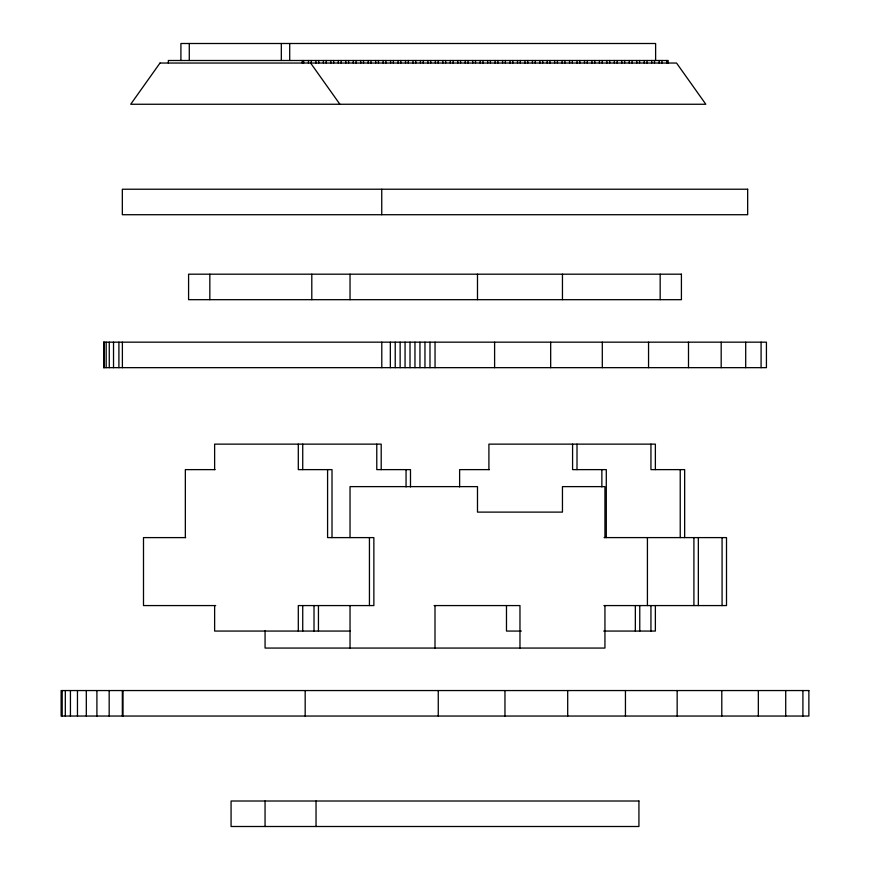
<?xml version="1.0" encoding="UTF-8"?>
<svg xmlns="http://www.w3.org/2000/svg" width="870" height="870" viewBox="0 0 870 870"><rect width="100%" height="100%" fill="white"/><g stroke="black" fill="none" stroke-linecap="round" stroke-linejoin="round"><path stroke-width="1.3" d="M376.775 444.135L376.775 469.626L410.488 469.626L410.488 486.95M381.201 469.626L381.201 444.135L214.629 444.135L214.629 469.626M459.621 486.95L459.621 469.626L489.342 469.626M572.58 444.135L572.58 469.626L606.292 469.626L606.292 537.595M577.006 469.626L577.006 444.135M601.866 486.95L601.866 469.626M103.617 342.171L766.426 342.171L766.426 367.662L103.617 367.662M215.053 469.626L185.343 469.626L185.343 537.606M185.712 537.606L143.496 537.606L143.496 605.574L215.695 605.574M604.084 537.595L726.504 537.606L726.504 605.574L603.91 605.574M434.097 605.574L519.966 605.574L519.977 648.063M350.121 631.065L214.629 631.065L214.629 605.574M521.326 631.065L506.481 631.065L506.481 605.574M603.704 631.065L655.371 631.065L655.371 605.574M310.612 63.042L339.898 104.259M802.912 690.552L802.912 716.043M785.719 690.552L785.719 716.043M761.087 342.171L761.087 367.662M758.336 690.552L758.336 716.043M745.699 342.171L745.699 367.662M722.078 537.606L722.078 605.574M721.795 690.552L721.795 716.043M721.186 342.171L721.186 367.662M698.338 537.606L698.338 605.574M693.912 537.606L693.912 605.574M688.496 342.171L688.496 367.662M684.657 537.606L684.657 469.626L650.945 469.626L650.945 444.135M680.231 469.626L680.231 537.606M677.154 690.552L677.154 716.043M668.171 63.042L668.171 60.498L168.356 60.498L168.356 63.042M666.768 60.498L666.768 63.042M661.961 60.498L661.961 63.042M660.167 274.191L660.167 299.682M659.155 60.498L659.155 63.042M655.621 60.498L655.621 43.5L180.917 43.5L180.917 60.498M655.371 469.626L655.371 444.135L488.907 444.135L488.907 469.626M654.49 60.498L654.49 63.042M651.684 60.498L651.684 63.042M650.945 605.574L650.945 631.065M648.552 342.171L648.552 367.662M647.421 537.606L647.421 605.574M647.019 60.498L647.019 63.042M644.224 60.498L644.224 63.042M639.765 605.574L639.765 631.065M639.559 60.498L639.559 63.042M636.753 60.498L636.753 63.042M635.339 605.574L635.339 631.065M632.088 60.498L632.088 63.042M629.293 60.498L629.293 63.042M625.443 690.552L625.443 716.043M624.627 60.498L624.627 63.042M621.822 60.498L621.822 63.042M617.156 60.498L617.156 63.042M614.361 60.498L614.361 63.042M609.696 60.498L609.696 63.042M606.89 60.498L606.89 63.042M604.944 537.606L604.944 486.624L562.455 486.624L562.455 512.115L477.489 512.115L477.489 486.624L350.034 486.624L350.034 537.606M604.944 605.574L604.944 648.063L265.067 648.063L265.067 630.804M602.225 60.498L602.225 63.042M602.301 342.171L602.301 367.662M599.43 60.498L599.43 63.042M594.765 60.498L594.765 63.042M591.959 60.498L591.959 63.042M587.293 60.498L587.293 63.042M584.488 60.498L584.488 63.042M579.833 60.498L579.833 63.042M577.028 60.498L577.028 63.042M572.362 60.498L572.362 63.042M569.556 60.498L569.556 63.042M567.697 690.552L567.697 716.043M564.902 60.498L564.902 63.042M562.455 274.191L562.455 299.682M562.096 60.498L562.096 63.042M557.431 60.498L557.431 63.042M554.625 60.498L554.625 63.042M550.677 342.171L550.677 367.662M549.971 60.498L549.971 63.042M547.165 60.498L547.165 63.042M542.706 60.498L542.706 63.042M539.9 60.498L539.9 63.042M535.246 60.498L535.246 63.042M532.44 60.498L532.44 63.042M527.775 60.498L527.775 63.042M524.969 60.498L524.969 63.042M520.314 60.498L520.314 63.042M517.509 60.498L517.509 63.042M512.843 60.498L512.843 63.042M510.037 60.498L510.037 63.042M505.372 60.498L505.372 63.042M504.959 690.552L504.959 716.043M502.577 60.498L502.577 63.042M497.912 60.498L497.912 63.042M495.106 60.498L495.106 63.042M494.606 342.171L494.606 367.662M490.441 60.498L490.441 63.042M487.646 60.498L487.646 63.042M482.98 60.498L482.98 63.042M480.175 60.498L480.175 63.042M477.489 274.191L477.489 299.682M475.509 60.498L475.509 63.042M472.714 60.498L472.714 63.042M468.049 60.498L468.049 63.042M465.243 60.498L465.243 63.042M460.578 60.498L460.578 63.042M457.783 60.498L457.783 63.042M453.118 60.498L453.118 63.042M450.312 60.498L450.312 63.042M445.647 60.498L445.647 63.042M442.841 60.498L442.841 63.042M438.262 690.552L438.262 716.043M438.186 60.498L438.186 63.042M435.381 60.498L435.381 63.042M435.043 342.171L435.043 367.662M435 605.574L435 648.063M430.715 60.498L430.715 63.042M429.987 342.171L429.987 367.662M427.909 60.498L427.909 63.042M424.962 342.171L424.962 367.662M423.255 60.498L423.255 63.042M420.449 60.498L420.449 63.042M419.949 342.171L419.949 367.662M415.784 60.498L415.784 63.042M414.968 342.171L414.968 367.662M412.978 60.498L412.978 63.042M410.009 342.171L410.009 367.662M408.324 60.498L408.324 63.042M406.062 469.626L406.062 486.95M405.518 60.498L405.518 63.042M405.061 342.171L405.061 367.662M400.852 60.498L400.852 63.042M400.135 342.171L400.135 367.662M398.047 60.498L398.047 63.042M395.23 342.171L395.23 367.662M393.392 60.498L393.392 63.042M390.587 60.498L390.587 63.042M390.336 342.171L390.336 367.662M385.921 60.498L385.921 63.042M383.115 60.498L383.115 63.042M381.745 189.225L381.745 214.716M381.789 342.171L381.789 367.662M378.461 60.498L378.461 63.042M375.655 60.498L375.655 63.042M370.99 60.498L370.99 63.042M369.435 537.606L369.435 605.574M368.184 60.498L368.184 63.042M363.519 60.498L363.519 63.042M360.724 60.498L360.724 63.042M356.058 60.498L356.058 63.042M353.253 60.498L353.253 63.042M350.034 274.191L350.034 299.682M350.034 605.574L350.034 648.063M348.587 60.498L348.587 63.042M345.792 60.498L345.792 63.042M341.127 60.498L341.127 63.042M338.321 60.498L338.321 63.042M333.656 60.498L333.656 63.042M332.014 537.606L332.014 469.626L298.301 469.626L298.301 444.135M330.861 60.498L330.861 63.042M327.588 469.626L327.588 537.606L373.861 537.606L373.861 605.574L298.301 605.574L298.301 631.065M326.196 60.498L326.196 63.042M323.39 60.498L323.39 63.042M318.724 60.498L318.724 63.042M318.442 605.574L318.442 631.065M316.038 801.009L316.038 826.5M315.93 60.498L315.93 63.042M314.016 605.574L314.016 631.065M311.797 274.191L311.797 299.682M311.264 60.498L311.264 63.042M308.458 60.498L308.458 63.042M305.174 690.552L305.174 716.043M303.652 60.498L303.652 63.042M302.727 444.135L302.727 469.626M302.727 605.574L302.727 631.065M302.249 60.498L302.249 63.042M289.699 43.5L289.699 60.498M281.325 43.5L281.325 60.498M265.056 801.009L265.056 826.5M209.833 274.191L209.833 299.682M189.279 43.5L189.279 60.498M123.029 690.552L123.029 716.043M122.387 342.171L122.387 367.662M122.333 690.552L122.333 716.043M118.907 342.171L118.907 367.662M113.524 342.171L113.524 367.662M109.272 342.171L109.272 367.662M109.174 690.552L109.174 716.043M106.183 342.171L106.183 367.662M104.302 342.171L104.302 367.662M103.66 342.171L103.66 367.662M96.907 690.552L96.907 716.043M86.315 690.552L86.315 716.043M77.463 690.552L77.463 716.043M70.437 690.552L70.437 716.043M65.315 690.552L65.315 716.043M62.194 690.552L62.194 716.043M159.993 63.042L130.707 104.259L705.82 104.259L676.534 63.042L159.993 63.042M747.667 189.225L122.333 189.225L122.333 214.716L747.667 214.716L747.667 189.225M681.417 274.191L188.583 274.191L188.583 299.682L681.417 299.682L681.417 274.191M808.872 690.552L61.128 690.552L61.128 716.043L808.872 716.043L808.872 690.552M638.928 801.009L231.072 801.009L231.072 826.5L638.928 826.5L638.928 801.009"/></g></svg>
